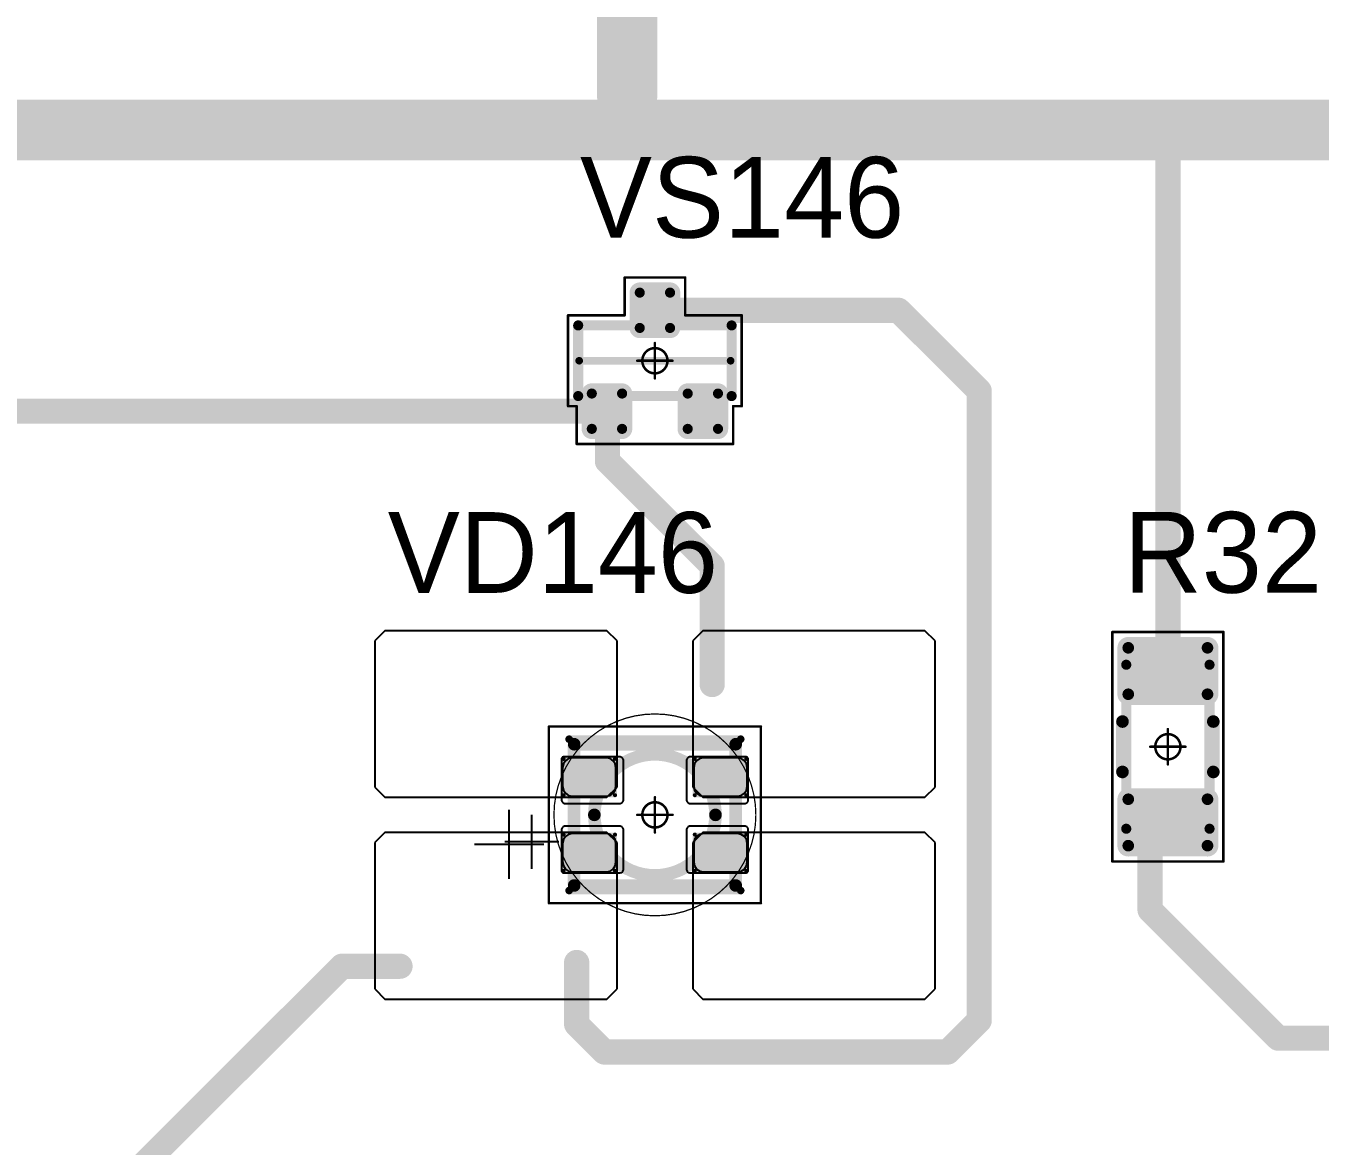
# Model space of a CAD drawing. Header units: millimetres. Extents: x 0 to 400, y 0 to 514.
# Drawn here: x 87.54 to 113.18, y 45.94 to 68.14 of the extents above; entities that cross this region are included whole.
import ezdxf

# ---------------------------------------------------------------- set-up
doc = ezdxf.new("R2010")
doc.units = ezdxf.units.MM
for name, color, linetype in [('Mechanical13', 56, 'Continuous'), ('Mechanical15', 56, 'Continuous'), ('Mechanical2', 216, 'Continuous'), ('TopLayer', 1, 'Continuous'), ('TopOverlay', 2, 'Continuous'), ('TopPaste', 8, 'Continuous'), ('TopSolder', 216, 'Continuous')]:
    doc.layers.add(name, color=color, linetype=linetype)

# ---------------------------------------------------------------- blocks, each defined once
blk = doc.blocks.new('SOT23_36')
at = {"layer": 'Mechanical13', "const_width": 0.2}
for points in [[(-0.7, 1.52), (0.7, 1.52)], [(-0.7, 1.52), (-0.7, -1.52)], [(0.7, 1.52), (0.7, -1.52)], [(-0.7, -1.52), (0.7, -1.52)]]:
    blk.add_lwpolyline(points, dxfattribs=at)
at = {"layer": 'Mechanical13', "const_width": 0.1}
for points in [[(-0.75, 1.52, 1), (-0.65, 1.52, 1)], [(-0.75, 1.52, 1), (-0.65, 1.52, 1)], [(0.65, 1.52, 1), (0.75, 1.52, 1)], [(0.65, 1.52, 1), (0.75, 1.52, 1)], [(-0.75, -1.52, 1), (-0.65, -1.52, 1)], [(-0.75, -1.52, 1), (-0.65, -1.52, 1)], [(0.65, -1.52, 1), (0.75, -1.52, 1)], [(0.65, -1.52, 1), (0.75, -1.52, 1)]]:
    blk.add_lwpolyline(points, format="xyb", close=True, dxfattribs=at)
at = {"layer": 'Mechanical15', "const_width": 0.05}
for points in [[(-1.65, 1.55), (-1.65, -1.55)], [(-1.65, 1.55), (-0.9, 1.55)], [(-0.9, 1.72), (-0.9, 1.55)], [(-0.9, 1.72), (0.9, 1.72)], [(0.9, 1.72), (0.9, 0.6)], [(0.9, 0.6), (1.65, 0.6)], [(1.65, 0.6), (1.65, -0.6)], [(0, 0.35), (0, -0.35)], [(-0.35, 0), (0.35, 0)], [(0.9, -0.6), (1.65, -0.6)], [(0.9, -0.6), (0.9, -1.72)], [(-1.65, -1.55), (-0.9, -1.55)], [(-0.9, -1.55), (-0.9, -1.72)], [(-0.9, -1.72), (0.9, -1.72)]]:
    blk.add_lwpolyline(points, dxfattribs=at)
at = {"layer": 'Mechanical15'}
for points, const_width in [([(-1.662, 1.55, 1), (-1.637, 1.55, 1)], 0.025), ([(-1.662, 1.55, 1), (-1.637, 1.55, 1)], 0.025), ([(-0.913, 1.72, 1), (-0.888, 1.72, 1)], 0.025), ([(-0.913, 1.72, 1), (-0.888, 1.72, 1)], 0.025), ([(-0.913, 1.55, 1), (-0.888, 1.55, 1)], 0.025), ([(-0.913, 1.55, 1), (-0.888, 1.55, 1)], 0.025), ([(0.888, 1.72, 1), (0.913, 1.72, 1)], 0.025), ([(0.888, 1.72, 1), (0.913, 1.72, 1)], 0.025), ([(0.888, 0.6, 1), (0.913, 0.6, 1)], 0.025), ([(0.888, 0.6, 1), (0.913, 0.6, 1)], 0.025), ([(1.637, 0.6, 1), (1.662, 0.6, 1)], 0.025), ([(1.637, 0.6, 1), (1.662, 0.6, 1)], 0.025), ([(0.25, 0, 1), (-0.25, 0, 1)], 0.05), ([(-0.012, 0.35, 1), (0.012, 0.35, 1)], 0.025), ([(-0.362, 0, 1), (-0.337, 0, 1)], 0.025), ([(-0.262, 0, 1), (-0.238, 0, 1)], 0.025), ([(0.238, 0, 1), (0.262, 0, 1)], 0.025), ([(0.338, 0, 1), (0.363, 0, 1)], 0.025), ([(-0.012, -0.35, 1), (0.012, -0.35, 1)], 0.025), ([(0.888, -0.6, 1), (0.913, -0.6, 1)], 0.025), ([(0.888, -0.6, 1), (0.913, -0.6, 1)], 0.025), ([(1.637, -0.6, 1), (1.662, -0.6, 1)], 0.025), ([(1.637, -0.6, 1), (1.662, -0.6, 1)], 0.025), ([(-1.662, -1.55, 1), (-1.637, -1.55, 1)], 0.025), ([(-1.662, -1.55, 1), (-1.637, -1.55, 1)], 0.025), ([(-0.913, -1.55, 1), (-0.888, -1.55, 1)], 0.025), ([(-0.913, -1.55, 1), (-0.888, -1.55, 1)], 0.025), ([(-0.913, -1.72, 1), (-0.888, -1.72, 1)], 0.025), ([(-0.913, -1.72, 1), (-0.888, -1.72, 1)], 0.025), ([(0.888, -1.72, 1), (0.913, -1.72, 1)], 0.025), ([(0.888, -1.72, 1), (0.913, -1.72, 1)], 0.025)]:
    blk.add_lwpolyline(points, format="xyb", close=True, dxfattribs=dict(at, const_width=const_width))
at = {"layer": 'TopLayer', "const_width": 0.1}
for points in [[(-1.4, 1.25, 1), (-1.3, 1.25, 1)], [(-0.7, 1.25, 1), (-0.6, 1.25, 1)], [(-1.4, 0.65, 1), (-1.3, 0.65, 1)], [(-0.7, 0.65, 1), (-0.6, 0.65, 1)], [(0.6, 0.3, 1), (0.7, 0.3, 1)], [(1.3, 0.3, 1), (1.4, 0.3, 1)], [(0.6, -0.3, 1), (0.7, -0.3, 1)], [(1.3, -0.3, 1), (1.4, -0.3, 1)], [(-1.4, -0.65, 1), (-1.3, -0.65, 1)], [(-0.7, -0.65, 1), (-0.6, -0.65, 1)], [(-1.4, -1.25, 1), (-1.3, -1.25, 1)], [(-0.7, -1.25, 1), (-0.6, -1.25, 1)]]:
    blk.add_lwpolyline(points, format="xyb", close=True, dxfattribs=at)
at = {"layer": 'TopLayer'}
for points in [[(-1.35, 1.35), (-1.35, 0.55), (-0.65, 1.35), (-0.65, 0.55)], [(-1.45, 1.25), (-1.45, 0.65), (-0.55, 1.25), (-0.55, 0.65)], [(0.55, 0.3), (0.55, -0.3), (1.45, 0.3), (1.45, -0.3)], [(0.65, 0.4), (0.65, -0.4), (1.35, 0.4), (1.35, -0.4)], [(-1.45, -0.65), (-1.45, -1.25), (-0.55, -0.65), (-0.55, -1.25)], [(-1.35, -0.55), (-1.35, -1.35), (-0.65, -0.55), (-0.65, -1.35)]]:
    blk.add_solid(points, dxfattribs=at)
at = {"layer": 'TopOverlay', "const_width": 0.15}
blk.add_lwpolyline([(0, 1.5), (0, -1.5)], dxfattribs=at)
at = {"layer": 'TopOverlay', "const_width": 0.075}
for points in [[(-0.038, 1.5, 1), (0.038, 1.5, 1)], [(-0.038, -1.5, 1), (0.038, -1.5, 1)]]:
    blk.add_lwpolyline(points, format="xyb", close=True, dxfattribs=at)
at = {"layer": 'TopPaste', "const_width": 0.075}
for points in [[(-1.387, 1.25, 1), (-1.313, 1.25, 1)], [(-0.687, 1.25, 1), (-0.613, 1.25, 1)], [(-1.387, 0.65, 1), (-1.313, 0.65, 1)], [(-0.687, 0.65, 1), (-0.613, 0.65, 1)], [(0.613, 0.3, 1), (0.687, 0.3, 1)], [(1.312, 0.3, 1), (1.387, 0.3, 1)], [(0.613, -0.3, 1), (0.687, -0.3, 1)], [(1.312, -0.3, 1), (1.387, -0.3, 1)], [(-1.387, -0.65, 1), (-1.313, -0.65, 1)], [(-0.687, -0.65, 1), (-0.613, -0.65, 1)], [(-1.387, -1.25, 1), (-1.313, -1.25, 1)], [(-0.687, -1.25, 1), (-0.613, -1.25, 1)]]:
    blk.add_lwpolyline(points, format="xyb", close=True, dxfattribs=at)
at = {"layer": 'TopPaste'}
for points in [[(-1.35, 1.325), (-1.35, 0.575), (-0.65, 1.325), (-0.65, 0.575)], [(-1.425, 1.25), (-1.425, 0.65), (-0.575, 1.25), (-0.575, 0.65)], [(0.575, 0.3), (0.575, -0.3), (1.425, 0.3), (1.425, -0.3)], [(0.65, 0.375), (0.65, -0.375), (1.35, 0.375), (1.35, -0.375)], [(-1.425, -0.65), (-1.425, -1.25), (-0.575, -0.65), (-0.575, -1.25)], [(-1.35, -0.575), (-1.35, -1.325), (-0.65, -0.575), (-0.65, -1.325)]]:
    blk.add_solid(points, dxfattribs=at)
at = {"layer": 'TopSolder', "const_width": 0.202}
for points in [[(-1.451, 1.25, 1), (-1.249, 1.25, 1)], [(-0.751, 1.25, 1), (-0.549, 1.25, 1)], [(-1.451, 0.65, 1), (-1.249, 0.65, 1)], [(-0.751, 0.65, 1), (-0.549, 0.65, 1)], [(0.549, 0.3, 1), (0.751, 0.3, 1)], [(1.249, 0.3, 1), (1.451, 0.3, 1)], [(0.549, -0.3, 1), (0.751, -0.3, 1)], [(1.249, -0.3, 1), (1.451, -0.3, 1)], [(-1.451, -0.65, 1), (-1.249, -0.65, 1)], [(-0.751, -0.65, 1), (-0.549, -0.65, 1)], [(-1.451, -1.25, 1), (-1.249, -1.25, 1)], [(-0.751, -1.25, 1), (-0.549, -1.25, 1)]]:
    blk.add_lwpolyline(points, format="xyb", close=True, dxfattribs=at)
at = {"layer": 'TopSolder'}
for points in [[(-1.35, 1.452), (-1.35, 0.448), (-0.65, 1.452), (-0.65, 0.448)], [(-1.552, 1.25), (-1.552, 0.65), (-0.448, 1.25), (-0.448, 0.65)], [(0.448, 0.3), (0.448, -0.3), (1.552, 0.3), (1.552, -0.3)], [(0.65, 0.502), (0.65, -0.502), (1.35, 0.502), (1.35, -0.502)], [(-1.35, -0.448), (-1.35, -1.452), (-0.65, -0.448), (-0.65, -1.452)], [(-1.552, -0.65), (-1.552, -1.25), (-0.448, -0.65), (-0.448, -1.25)]]:
    blk.add_solid(points, dxfattribs=at)
blk = doc.blocks.new('E65F_209')
at = {"layer": 'Mechanical13'}
for p, q in [((2.441, 1.071), (2.441, 0)), ((1.905, 0.536), (2.976, 0.536))]:
    blk.add_line(p, q, dxfattribs=at)
at = {"layer": 'Mechanical13', "const_width": 0.25}
for points in [[(-1.6, 1.4), (-1.6, -1.4)], [(1.6, 1.4), (-1.6, 1.4)], [(1.6, 1.4), (1.6, -1.4)], [(1.6, -1.4), (-1.6, -1.4)]]:
    blk.add_lwpolyline(points, dxfattribs=at)
at = {"layer": 'Mechanical13'}
for points, const_width in [([(-1.663, 1.4, 1), (-1.538, 1.4, 1)], 0.125), ([(-1.663, 1.4, 1), (-1.538, 1.4, 1)], 0.125), ([(1.2, 0, 1), (-1.2, 0, 1)], 0.25), ([(1.537, 1.4, 1), (1.662, 1.4, 1)], 0.125), ([(1.537, 1.4, 1), (1.662, 1.4, 1)], 0.125), ([(-1.263, 0, 1), (-1.138, 0, 1)], 0.125), ([(1.137, 0, 1), (1.262, 0, 1)], 0.125), ([(-1.663, -1.4, 1), (-1.538, -1.4, 1)], 0.125), ([(-1.663, -1.4, 1), (-1.538, -1.4, 1)], 0.125), ([(1.537, -1.4, 1), (1.662, -1.4, 1)], 0.125), ([(1.537, -1.4, 1), (1.662, -1.4, 1)], 0.125)]:
    blk.add_lwpolyline(points, format="xyb", close=True, dxfattribs=dict(at, const_width=const_width))
at = {"layer": 'Mechanical15', "const_width": 0.05}
for points in [[(2.1, 1.75), (-2.1, 1.75)], [(-2.1, 1.75), (-2.1, -1.75)], [(2.1, 1.75), (2.1, -1.75)], [(0, -0.35), (0, 0.35)], [(0, -0.35), (0, 0.35)], [(0.35, 0), (-0.35, 0)], [(0.35, 0), (-0.35, 0)], [(2.1, -1.75), (-2.1, -1.75)]]:
    blk.add_lwpolyline(points, dxfattribs=at)
at = {"layer": 'Mechanical15'}
for points, const_width in [([(-2.113, 1.75, 1), (-2.088, 1.75, 1)], 0.025), ([(-2.113, 1.75, 1), (-2.088, 1.75, 1)], 0.025), ([(2.087, 1.75, 1), (2.112, 1.75, 1)], 0.025), ([(2.087, 1.75, 1), (2.112, 1.75, 1)], 0.025), ([(0.25, 0, 1), (-0.25, 0, 1)], 0.05), ([(0.25, 0, 1), (-0.25, 0, 1)], 0.05), ([(-0.013, 0.35, 1), (0.012, 0.35, 1)], 0.025), ([(-0.013, 0.35, 1), (0.012, 0.35, 1)], 0.025), ([(-0.363, 0, 1), (-0.338, 0, 1)], 0.025), ([(-0.363, 0, 1), (-0.338, 0, 1)], 0.025), ([(-0.263, 0, 1), (-0.238, 0, 1)], 0.025), ([(-0.263, 0, 1), (-0.238, 0, 1)], 0.025), ([(0.237, 0, 1), (0.262, 0, 1)], 0.025), ([(0.237, 0, 1), (0.262, 0, 1)], 0.025), ([(0.337, 0, 1), (0.362, 0, 1)], 0.025), ([(0.337, 0, 1), (0.362, 0, 1)], 0.025), ([(-0.013, -0.35, 1), (0.012, -0.35, 1)], 0.025), ([(-0.013, -0.35, 1), (0.012, -0.35, 1)], 0.025), ([(-2.113, -1.75, 1), (-2.088, -1.75, 1)], 0.025), ([(-2.113, -1.75, 1), (-2.088, -1.75, 1)], 0.025), ([(2.087, -1.75, 1), (2.112, -1.75, 1)], 0.025), ([(2.087, -1.75, 1), (2.112, -1.75, 1)], 0.025)]:
    blk.add_lwpolyline(points, format="xyb", close=True, dxfattribs=dict(at, const_width=const_width))
at = {"layer": 'TopLayer'}
for p, q in [((-5.35, 3.65), (-5.55, 3.45)), ((-0.95, 3.65), (-5.35, 3.65)), ((-5.35, 3.65), (-5.35, 3.65)), ((-0.75, 3.45), (-0.95, 3.65)), ((0.95, 3.65), (0.75, 3.45)), ((5.35, 3.65), (0.95, 3.65)), ((0.95, 3.65), (0.95, 3.65)), ((5.55, 3.45), (5.35, 3.65)), ((-5.55, 3.45), (-5.55, 3.45)), ((-5.55, 3.45), (-5.55, 0.55)), ((-0.75, 0.55), (-0.75, 3.45)), ((0.75, 3.45), (0.75, 3.45)), ((0.75, 3.45), (0.75, 0.55)), ((5.55, 0.55), (5.55, 3.45)), ((-5.55, 0.55), (-5.35, 0.35)), ((-0.95, 0.35), (-0.75, 0.55)), ((0.75, 0.55), (0.95, 0.35)), ((5.35, 0.35), (5.55, 0.55)), ((-5.35, 0.35), (-0.95, 0.35)), ((0.95, 0.35), (5.35, 0.35)), ((-5.35, -0.35), (-5.55, -0.55)), ((-0.95, -0.35), (-5.35, -0.35)), ((-5.35, -0.35), (-5.35, -0.35)), ((-0.75, -0.55), (-0.95, -0.35)), ((0.95, -0.35), (0.75, -0.55)), ((5.35, -0.35), (0.95, -0.35)), ((0.95, -0.35), (0.95, -0.35)), ((5.55, -0.55), (5.35, -0.35)), ((-5.55, -0.55), (-5.55, -0.55)), ((-5.55, -0.55), (-5.55, -3.45)), ((-0.75, -3.45), (-0.75, -0.55)), ((0.75, -0.55), (0.75, -0.55)), ((0.75, -0.55), (0.75, -3.45)), ((5.55, -3.45), (5.55, -0.55)), ((-5.55, -3.45), (-5.35, -3.65)), ((-0.95, -3.65), (-0.75, -3.45)), ((0.75, -3.45), (0.95, -3.65)), ((5.35, -3.65), (5.55, -3.45)), ((-5.35, -3.65), (-0.95, -3.65)), ((0.95, -3.65), (5.35, -3.65))]:
    blk.add_line(p, q, dxfattribs=at)
at = {"layer": 'TopLayer', "const_width": 0.04}
for points in [[(-1.83, 1.11, 1), (-1.79, 1.11, 1)], [(-0.81, 1.11, 1), (-0.77, 1.11, 1)], [(0.77, 1.11, 1), (0.81, 1.11, 1)], [(1.79, 1.11, 1), (1.83, 1.11, 1)], [(-1.83, 0.39, 1), (-1.79, 0.39, 1)], [(-0.81, 0.39, 1), (-0.77, 0.39, 1)], [(0.77, 0.39, 1), (0.81, 0.39, 1)], [(1.79, 0.39, 1), (1.83, 0.39, 1)], [(-1.83, -0.39, 1), (-1.79, -0.39, 1)], [(-0.81, -0.39, 1), (-0.77, -0.39, 1)], [(0.77, -0.39, 1), (0.81, -0.39, 1)], [(1.79, -0.39, 1), (1.83, -0.39, 1)], [(-1.83, -1.11, 1), (-1.79, -1.11, 1)], [(-0.81, -1.11, 1), (-0.77, -1.11, 1)], [(0.77, -1.11, 1), (0.81, -1.11, 1)], [(1.79, -1.11, 1), (1.83, -1.11, 1)]]:
    blk.add_lwpolyline(points, format="xyb", close=True, dxfattribs=at)
at = {"layer": 'TopLayer'}
for points in [[(-1.85, 1.11), (-1.85, 0.39), (-0.75, 1.11), (-0.75, 0.39)], [(-1.81, 1.15), (-1.81, 0.35), (-0.79, 1.15), (-0.79, 0.35)], [(0.75, 1.11), (0.75, 0.39), (1.85, 1.11), (1.85, 0.39)], [(0.79, 1.15), (0.79, 0.35), (1.81, 1.15), (1.81, 0.35)], [(-1.85, -0.39), (-1.85, -1.11), (-0.75, -0.39), (-0.75, -1.11)], [(-1.81, -0.35), (-1.81, -1.15), (-0.79, -0.35), (-0.79, -1.15)], [(0.75, -0.39), (0.75, -1.11), (1.85, -0.39), (1.85, -1.11)], [(0.79, -0.35), (0.79, -1.15), (1.81, -0.35), (1.81, -1.15)]]:
    blk.add_solid(points, dxfattribs=at)
at = {"layer": 'TopOverlay'}
for p, q in [((2.886, 1.271), (2.886, -0.1)), ((2.2, 0.586), (3.571, 0.586))]:
    blk.add_line(p, q, dxfattribs=at)
at = {"layer": 'TopOverlay', "const_width": 0.15}
for points in [[(1.7, 1.5), (-1.7, 1.5)], [(1.7, -1.5), (-1.7, -1.5)]]:
    blk.add_lwpolyline(points, dxfattribs=at)
at = {"layer": 'TopOverlay', "const_width": 0.075}
for points in [[(-1.738, 1.5, 1), (-1.663, 1.5, 1)], [(1.662, 1.5, 1), (1.737, 1.5, 1)], [(-1.738, -1.5, 1), (-1.663, -1.5, 1)], [(1.662, -1.5, 1), (1.737, -1.5, 1)]]:
    blk.add_lwpolyline(points, format="xyb", close=True, dxfattribs=at)
at = {"layer": 'TopPaste'}
for p, q in [((-1.773, 1.073), (-1.814, 1.011)), ((-1.711, 1.114), (-1.773, 1.073)), ((-1.638, 1.129), (-1.711, 1.114)), ((-0.963, 1.129), (-1.638, 1.129)), ((-0.889, 1.114), (-0.963, 1.129)), ((-0.827, 1.073), (-0.889, 1.114)), ((-0.786, 1.011), (-0.827, 1.073)), ((0.827, 1.073), (0.786, 1.011)), ((0.889, 1.114), (0.827, 1.073)), ((0.962, 1.129), (0.889, 1.114)), ((1.637, 1.129), (0.962, 1.129)), ((1.711, 1.114), (1.637, 1.129)), ((1.773, 1.073), (1.711, 1.114)), ((1.814, 1.011), (1.773, 1.073)), ((-1.814, 1.011), (-1.829, 0.938)), ((-1.829, 0.938), (-1.829, 0.563)), ((-0.771, 0.938), (-0.786, 1.011)), ((-0.771, 0.563), (-0.771, 0.938)), ((0.786, 1.011), (0.771, 0.938)), ((0.771, 0.938), (0.771, 0.563)), ((1.829, 0.938), (1.814, 1.011)), ((1.829, 0.563), (1.829, 0.938)), ((-1.829, 0.563), (-1.814, 0.489)), ((-0.786, 0.489), (-0.771, 0.563)), ((0.771, 0.563), (0.786, 0.489)), ((1.814, 0.489), (1.829, 0.563)), ((-1.814, 0.489), (-1.773, 0.427)), ((-1.773, 0.427), (-1.711, 0.386)), ((-1.711, 0.386), (-1.638, 0.371)), ((-1.638, 0.371), (-0.963, 0.371)), ((-0.963, 0.371), (-0.889, 0.386)), ((-0.889, 0.386), (-0.827, 0.427)), ((-0.827, 0.427), (-0.786, 0.489)), ((0.786, 0.489), (0.827, 0.427)), ((0.827, 0.427), (0.889, 0.386)), ((0.889, 0.386), (0.962, 0.371)), ((0.962, 0.371), (1.637, 0.371)), ((1.637, 0.371), (1.711, 0.386)), ((1.711, 0.386), (1.773, 0.427)), ((1.773, 0.427), (1.814, 0.489)), ((-1.814, -0.489), (-1.829, -0.562)), ((-1.773, -0.427), (-1.814, -0.489)), ((-1.711, -0.386), (-1.773, -0.427)), ((-1.638, -0.371), (-1.711, -0.386)), ((-0.963, -0.371), (-1.638, -0.371)), ((-0.889, -0.386), (-0.963, -0.371)), ((-0.827, -0.427), (-0.889, -0.386)), ((-0.786, -0.489), (-0.827, -0.427)), ((-0.771, -0.562), (-0.786, -0.489)), ((0.786, -0.489), (0.771, -0.562)), ((0.827, -0.427), (0.786, -0.489)), ((0.889, -0.386), (0.827, -0.427)), ((0.962, -0.371), (0.889, -0.386)), ((1.637, -0.371), (0.962, -0.371)), ((1.711, -0.386), (1.637, -0.371)), ((1.773, -0.427), (1.711, -0.386)), ((1.814, -0.489), (1.773, -0.427)), ((1.829, -0.562), (1.814, -0.489)), ((-1.829, -0.562), (-1.829, -0.937)), ((-0.771, -0.937), (-0.771, -0.562)), ((0.771, -0.562), (0.771, -0.937)), ((1.829, -0.937), (1.829, -0.562)), ((-1.829, -0.937), (-1.814, -1.011)), ((-1.814, -1.011), (-1.773, -1.073)), ((-0.827, -1.073), (-0.786, -1.011)), ((-0.786, -1.011), (-0.771, -0.937)), ((0.771, -0.937), (0.786, -1.011)), ((0.786, -1.011), (0.827, -1.073)), ((1.773, -1.073), (1.814, -1.011)), ((1.814, -1.011), (1.829, -0.937)), ((-1.773, -1.073), (-1.711, -1.114)), ((-1.711, -1.114), (-1.638, -1.129)), ((-1.638, -1.129), (-0.963, -1.129)), ((-0.963, -1.129), (-0.889, -1.114)), ((-0.889, -1.114), (-0.827, -1.073)), ((0.827, -1.073), (0.889, -1.114)), ((0.889, -1.114), (0.962, -1.129)), ((0.962, -1.129), (1.637, -1.129)), ((1.637, -1.129), (1.711, -1.114)), ((1.711, -1.114), (1.773, -1.073))]:
    blk.add_line(p, q, dxfattribs=at)
at = {"layer": 'TopSolder'}
for p, q in [((-1.842, 1.129), (-1.85, 1.111)), ((-1.85, 1.111), (-1.85, 1.101)), ((-1.85, 1.101), (-1.85, 1.101)), ((-1.85, 1.101), (-1.85, 0.301)), ((-1.828, 1.143), (-1.842, 1.129)), ((-1.81, 1.151), (-1.828, 1.143)), ((-1.8, 1.151), (-1.81, 1.151)), ((-0.7, 1.151), (-1.8, 1.151)), ((-0.685, 1.151), (-0.7, 1.151)), ((-0.7, 1.151), (-0.7, 1.151)), ((-0.658, 1.139), (-0.685, 1.151)), ((-0.636, 1.118), (-0.658, 1.139)), ((-0.625, 1.09), (-0.636, 1.118)), ((-0.625, 1.076), (-0.625, 1.09)), ((-0.625, 0.301), (-0.625, 1.076)), ((0.636, 1.118), (0.625, 1.09)), ((0.625, 1.09), (0.625, 1.076)), ((0.625, 1.076), (0.625, 1.076)), ((0.625, 1.076), (0.625, 0.301)), ((0.657, 1.139), (0.636, 1.118)), ((0.685, 1.151), (0.657, 1.139)), ((0.7, 1.151), (0.685, 1.151)), ((1.8, 1.151), (0.7, 1.151)), ((1.81, 1.151), (1.8, 1.151)), ((1.8, 1.151), (1.8, 1.151)), ((1.828, 1.143), (1.81, 1.151)), ((1.842, 1.129), (1.828, 1.143)), ((1.85, 1.111), (1.842, 1.129)), ((1.85, 1.101), (1.85, 1.111)), ((1.85, 0.301), (1.85, 1.101)), ((-1.85, 0.301), (-1.85, 0.286)), ((-1.85, 0.286), (-1.839, 0.258)), ((-1.839, 0.258), (-1.818, 0.237)), ((-0.658, 0.237), (-0.636, 0.258)), ((-0.636, 0.258), (-0.625, 0.286)), ((-0.625, 0.286), (-0.625, 0.301)), ((-0.625, 0.301), (-0.625, 0.301)), ((0.625, 0.301), (0.625, 0.286)), ((0.625, 0.286), (0.636, 0.258)), ((0.636, 0.258), (0.657, 0.237)), ((1.817, 0.237), (1.839, 0.258)), ((1.839, 0.258), (1.85, 0.286)), ((1.85, 0.286), (1.85, 0.301)), ((1.85, 0.301), (1.85, 0.301)), ((-1.818, 0.237), (-1.79, 0.226)), ((-1.79, 0.226), (-1.775, 0.226)), ((-1.775, 0.226), (-1.775, 0.226)), ((-1.775, 0.226), (-0.7, 0.226)), ((-0.7, 0.226), (-0.685, 0.226)), ((-0.685, 0.226), (-0.658, 0.237)), ((0.657, 0.237), (0.685, 0.226)), ((0.685, 0.226), (0.7, 0.226)), ((0.7, 0.226), (0.7, 0.226)), ((0.7, 0.226), (1.775, 0.226)), ((1.775, 0.226), (1.79, 0.226)), ((1.79, 0.226), (1.817, 0.237)), ((-1.818, -0.236), (-1.839, -0.257)), ((-1.79, -0.224), (-1.818, -0.236)), ((-1.775, -0.224), (-1.79, -0.224)), ((-0.7, -0.224), (-1.775, -0.224)), ((-0.685, -0.224), (-0.7, -0.224)), ((-0.7, -0.224), (-0.7, -0.224)), ((-0.658, -0.236), (-0.685, -0.224)), ((-0.636, -0.257), (-0.658, -0.236)), ((0.657, -0.236), (0.636, -0.257)), ((0.685, -0.224), (0.657, -0.236)), ((0.7, -0.224), (0.685, -0.224)), ((1.775, -0.224), (0.7, -0.224)), ((1.79, -0.224), (1.775, -0.224)), ((1.775, -0.224), (1.775, -0.224)), ((1.817, -0.236), (1.79, -0.224)), ((1.839, -0.257), (1.817, -0.236)), ((-1.839, -0.257), (-1.85, -0.284)), ((-1.85, -0.284), (-1.85, -0.299)), ((-1.85, -0.299), (-1.85, -0.299)), ((-1.85, -0.299), (-1.85, -1.099)), ((-0.625, -0.284), (-0.636, -0.257)), ((-0.625, -0.299), (-0.625, -0.284)), ((-0.625, -1.074), (-0.625, -0.299)), ((0.636, -0.257), (0.625, -0.284)), ((0.625, -0.284), (0.625, -0.299)), ((0.625, -0.299), (0.625, -0.299)), ((0.625, -0.299), (0.625, -1.074)), ((1.85, -0.284), (1.839, -0.257)), ((1.85, -0.299), (1.85, -0.284)), ((1.85, -1.099), (1.85, -0.299)), ((-1.85, -1.099), (-1.85, -1.109)), ((-1.85, -1.109), (-1.842, -1.128)), ((-1.842, -1.128), (-1.828, -1.142)), ((-1.828, -1.142), (-1.81, -1.149)), ((-1.81, -1.149), (-1.8, -1.149)), ((-1.8, -1.149), (-0.7, -1.149)), ((-1.8, -1.149), (-1.8, -1.149)), ((-0.7, -1.149), (-0.685, -1.149)), ((-0.685, -1.149), (-0.658, -1.138)), ((-0.658, -1.138), (-0.636, -1.117)), ((-0.636, -1.117), (-0.625, -1.089)), ((-0.625, -1.089), (-0.625, -1.074)), ((-0.625, -1.074), (-0.625, -1.074)), ((0.625, -1.074), (0.625, -1.089)), ((0.625, -1.089), (0.636, -1.117)), ((0.636, -1.117), (0.657, -1.138)), ((0.657, -1.138), (0.685, -1.149)), ((0.685, -1.149), (0.7, -1.149)), ((0.7, -1.149), (1.8, -1.149)), ((0.7, -1.149), (0.7, -1.149)), ((1.8, -1.149), (1.81, -1.149)), ((1.81, -1.149), (1.828, -1.142)), ((1.828, -1.142), (1.842, -1.128)), ((1.842, -1.128), (1.85, -1.109)), ((1.85, -1.109), (1.85, -1.099)), ((1.85, -1.099), (1.85, -1.099))]:
    blk.add_line(p, q, dxfattribs=at)
blk = doc.blocks.new('RC1206S_360')
at = {"layer": 'Mechanical13', "const_width": 0.2}
for points in [[(-1.625, 0.825), (-1.625, -0.825)], [(-1.625, 0.825), (1.625, 0.825)], [(1.625, 0.825), (1.625, -0.825)], [(-1.625, -0.825), (1.625, -0.825)]]:
    blk.add_lwpolyline(points, dxfattribs=at)
at = {"layer": 'Mechanical13', "const_width": 0.1}
for points in [[(-1.675, 0.825, 1), (-1.575, 0.825, 1)], [(-1.675, 0.825, 1), (-1.575, 0.825, 1)], [(1.575, 0.825, 1), (1.675, 0.825, 1)], [(1.575, 0.825, 1), (1.675, 0.825, 1)], [(-1.675, -0.825, 1), (-1.575, -0.825, 1)], [(-1.675, -0.825, 1), (-1.575, -0.825, 1)], [(1.575, -0.825, 1), (1.675, -0.825, 1)], [(1.575, -0.825, 1), (1.675, -0.825, 1)]]:
    blk.add_lwpolyline(points, format="xyb", close=True, dxfattribs=at)
at = {"layer": 'Mechanical15', "const_width": 0.05}
for points in [[(-2.275, 1.1), (-2.275, -1.1)], [(-2.275, 1.1), (2.275, 1.1)], [(2.275, 1.1), (2.275, -1.1)], [(0, 0.35), (0, -0.35)], [(-0.35, 0), (0.35, 0)], [(-2.275, -1.1), (2.275, -1.1)]]:
    blk.add_lwpolyline(points, dxfattribs=at)
at = {"layer": 'Mechanical15'}
for points, const_width in [([(-2.287, 1.1, 1), (-2.262, 1.1, 1)], 0.025), ([(-2.287, 1.1, 1), (-2.262, 1.1, 1)], 0.025), ([(2.262, 1.1, 1), (2.287, 1.1, 1)], 0.025), ([(2.262, 1.1, 1), (2.287, 1.1, 1)], 0.025), ([(0.25, 0, 1), (-0.25, 0, 1)], 0.05), ([(-0.012, 0.35, 1), (0.012, 0.35, 1)], 0.025), ([(-0.362, 0, 1), (-0.337, 0, 1)], 0.025), ([(-0.262, 0, 1), (-0.238, 0, 1)], 0.025), ([(0.238, 0, 1), (0.262, 0, 1)], 0.025), ([(0.337, 0, 1), (0.362, 0, 1)], 0.025), ([(-0.012, -0.35, 1), (0.012, -0.35, 1)], 0.025), ([(-2.287, -1.1, 1), (-2.262, -1.1, 1)], 0.025), ([(-2.287, -1.1, 1), (-2.262, -1.1, 1)], 0.025), ([(2.262, -1.1, 1), (2.287, -1.1, 1)], 0.025), ([(2.262, -1.1, 1), (2.287, -1.1, 1)], 0.025)]:
    blk.add_lwpolyline(points, format="xyb", close=True, dxfattribs=dict(at, const_width=const_width))
at = {"layer": 'TopLayer', "const_width": 0.115}
for points in [[(-2.018, 0.785, 1), (-1.903, 0.785, 1)], [(-1.098, 0.785, 1), (-0.983, 0.785, 1)], [(0.983, 0.785, 1), (1.098, 0.785, 1)], [(1.903, 0.785, 1), (2.018, 0.785, 1)], [(-2.018, -0.785, 1), (-1.903, -0.785, 1)], [(-1.098, -0.785, 1), (-0.983, -0.785, 1)], [(0.983, -0.785, 1), (1.098, -0.785, 1)], [(1.903, -0.785, 1), (2.018, -0.785, 1)]]:
    blk.add_lwpolyline(points, format="xyb", close=True, dxfattribs=at)
at = {"layer": 'TopLayer'}
for points in [[(-2.075, -0.785), (-0.925, -0.785), (-2.075, 0.785), (-0.925, 0.785)], [(-1.96, -0.9), (-1.04, -0.9), (-1.96, 0.9), (-1.04, 0.9)], [(0.925, -0.785), (2.075, -0.785), (0.925, 0.785), (2.075, 0.785)], [(1.04, -0.9), (1.96, -0.9), (1.04, 0.9), (1.96, 0.9)]]:
    blk.add_solid(points, dxfattribs=at)
at = {"layer": 'TopOverlay', "const_width": 0.25}
for points in [[(-0.5, 0.9), (0.5, 0.9)], [(-0.5, -0.9), (0.5, -0.9)]]:
    blk.add_lwpolyline(points, dxfattribs=at)
at = {"layer": 'TopOverlay', "const_width": 0.125}
for points in [[(-0.562, 0.9, 1), (-0.437, 0.9, 1)], [(0.437, 0.9, 1), (0.562, 0.9, 1)], [(-0.562, -0.9, 1), (-0.437, -0.9, 1)], [(0.437, -0.9, 1), (0.562, -0.9, 1)]]:
    blk.add_lwpolyline(points, format="xyb", close=True, dxfattribs=at)
at = {"layer": 'TopPaste', "const_width": 0.09}
for points in [[(-2.005, 0.785, 1), (-1.915, 0.785, 1)], [(-1.085, 0.785, 1), (-0.995, 0.785, 1)], [(0.995, 0.785, 1), (1.085, 0.785, 1)], [(1.915, 0.785, 1), (2.005, 0.785, 1)], [(-2.005, -0.785, 1), (-1.915, -0.785, 1)], [(-1.085, -0.785, 1), (-0.995, -0.785, 1)], [(0.995, -0.785, 1), (1.085, -0.785, 1)], [(1.915, -0.785, 1), (2.005, -0.785, 1)]]:
    blk.add_lwpolyline(points, format="xyb", close=True, dxfattribs=at)
at = {"layer": 'TopPaste'}
for points in [[(-2.05, -0.785), (-0.95, -0.785), (-2.05, 0.785), (-0.95, 0.785)], [(-1.96, -0.875), (-1.04, -0.875), (-1.96, 0.875), (-1.04, 0.875)], [(0.95, -0.785), (2.05, -0.785), (0.95, 0.785), (2.05, 0.785)], [(1.04, -0.875), (1.96, -0.875), (1.04, 0.875), (1.96, 0.875)]]:
    blk.add_solid(points, dxfattribs=at)
at = {"layer": 'TopSolder', "const_width": 0.215}
for points in [[(-2.068, 0.785, 1), (-1.853, 0.785, 1)], [(-1.148, 0.785, 1), (-0.933, 0.785, 1)], [(0.933, 0.785, 1), (1.148, 0.785, 1)], [(1.853, 0.785, 1), (2.068, 0.785, 1)], [(-2.068, -0.785, 1), (-1.853, -0.785, 1)], [(-1.148, -0.785, 1), (-0.933, -0.785, 1)], [(0.933, -0.785, 1), (1.148, -0.785, 1)], [(1.853, -0.785, 1), (2.068, -0.785, 1)]]:
    blk.add_lwpolyline(points, format="xyb", close=True, dxfattribs=at)
at = {"layer": 'TopSolder'}
for points in [[(-2.175, -0.785), (-0.825, -0.785), (-2.175, 0.785), (-0.825, 0.785)], [(-1.96, -1), (-1.04, -1), (-1.96, 1), (-1.04, 1)], [(0.825, -0.785), (2.175, -0.785), (0.825, 0.785), (2.175, 0.785)], [(1.04, -1), (1.96, -1), (1.04, 1), (1.96, 1)]]:
    blk.add_solid(points, dxfattribs=at)

msp = doc.modelspace()

# ---------------------------------------------------------------- linework, layer by layer
at = {"layer": 'Mechanical2'}
for points, const_width in [([(102, 52.5, 1), (98, 52.5, 1)], 0.0254), ([(100, 54.5, 1), (100, 54.5, 1)], 0.0005), ([(97.994, 52.5, 1), (98.006, 52.5, 1)], 0.0127), ([(98, 52.5, 1), (98, 52.5, 1)], 0.0005), ([(101.994, 52.5, 1), (102.006, 52.5, 1)], 0.0127), ([(102, 52.5, 1), (102, 52.5, 1)], 0.0005), ([(100, 50.5, 1), (100, 50.5, 1)], 0.0005)]:
    msp.add_lwpolyline(points, format="xyb", close=True, dxfattribs=dict(at, const_width=const_width))
at = {"layer": 'Mechanical2', "const_width": 0.001}
for points in [[(100, 50.5), (100, 54.5)], [(98, 52.5), (102, 52.5)]]:
    msp.add_lwpolyline(points, dxfattribs=at)
at = {"layer": 'TopLayer'}
for points, const_width in [([(99.45, 66.778), (99.45, 87.425)], 1.2), ([(50.05, 66.075), (110.15, 66.075)], 1.2), ([(110.15, 66.075), (149.525, 66.075)], 1.2), ([(110.15, 66.075), (110.163, 66.062)], 0.5), ([(110.163, 55.35), (110.163, 66.062)], 0.5), ([(100, 62.5), (104.825, 62.5)], 0.5), ([(104.825, 62.5), (106.425, 60.9)], 0.5), ([(106.425, 48.425), (106.425, 60.9)], 0.5), ([(86.5, 60.5), (99.05, 60.5)], 0.5), ([(99.06, 59.508), (99.06, 60.49)], 0.5), ([(99.06, 59.508), (101.135, 57.433)], 0.5), ([(101.135, 55.083), (101.135, 57.433)], 0.5), ([(109.81, 50.615), (109.81, 52.35)], 0.5), ([(109.81, 50.615), (112.35, 48.075)], 0.5), ([(88.1, 43.8), (93.8, 49.5)], 0.5), ([(93.8, 49.5), (94.95, 49.5)], 0.5), ([(98.45, 48.35), (98.45, 49.575)], 0.5), ([(98.45, 48.35), (99, 47.8)], 0.5), ([(105.8, 47.8), (106.425, 48.425)], 0.5), ([(112.35, 48.075), (125.75, 48.075)], 0.5), ([(99, 47.8), (105.8, 47.8)], 0.5)]:
    msp.add_lwpolyline(points, dxfattribs=dict(at, const_width=const_width))
for points, const_width in [([(99.15, 66.778, 1), (99.75, 66.778, 1)], 0.6), ([(109.85, 66.075, 1), (110.45, 66.075, 1)], 0.6), ([(109.85, 66.075, 1), (110.45, 66.075, 1)], 0.6), ([(110.025, 66.075, 1), (110.275, 66.075, 1)], 0.25), ([(110.038, 66.062, 1), (110.288, 66.062, 1)], 0.25), ([(110.038, 66.062, 1), (110.288, 66.062, 1)], 0.25), ([(99.875, 62.5, 1), (100.125, 62.5, 1)], 0.25), ([(104.7, 62.5, 1), (104.95, 62.5, 1)], 0.25), ([(104.7, 62.5, 1), (104.95, 62.5, 1)], 0.25), ([(106.3, 60.9, 1), (106.55, 60.9, 1)], 0.25), ([(106.3, 60.9, 1), (106.55, 60.9, 1)], 0.25), ([(98.925, 60.5, 1), (99.175, 60.5, 1)], 0.25), ([(98.935, 60.49, 1), (99.185, 60.49, 1)], 0.25), ([(98.935, 59.508, 1), (99.185, 59.508, 1)], 0.25), ([(98.935, 59.508, 1), (99.185, 59.508, 1)], 0.25), ([(101.01, 57.433, 1), (101.26, 57.433, 1)], 0.25), ([(101.01, 57.433, 1), (101.26, 57.433, 1)], 0.25), ([(110.038, 55.35, 1), (110.288, 55.35, 1)], 0.25), ([(101.01, 55.083, 1), (101.26, 55.083, 1)], 0.25), ([(109.685, 52.35, 1), (109.935, 52.35, 1)], 0.25), ([(109.685, 50.615, 1), (109.935, 50.615, 1)], 0.25), ([(109.685, 50.615, 1), (109.935, 50.615, 1)], 0.25), ([(93.675, 49.5, 1), (93.925, 49.5, 1)], 0.25), ([(93.675, 49.5, 1), (93.925, 49.5, 1)], 0.25), ([(94.825, 49.5, 1), (95.075, 49.5, 1)], 0.25), ([(98.325, 49.575, 1), (98.575, 49.575, 1)], 0.25), ([(98.325, 48.35, 1), (98.575, 48.35, 1)], 0.25), ([(98.325, 48.35, 1), (98.575, 48.35, 1)], 0.25), ([(106.3, 48.425, 1), (106.55, 48.425, 1)], 0.25), ([(106.3, 48.425, 1), (106.55, 48.425, 1)], 0.25), ([(112.225, 48.075, 1), (112.475, 48.075, 1)], 0.25), ([(112.225, 48.075, 1), (112.475, 48.075, 1)], 0.25), ([(98.875, 47.8, 1), (99.125, 47.8, 1)], 0.25), ([(98.875, 47.8, 1), (99.125, 47.8, 1)], 0.25), ([(105.675, 47.8, 1), (105.925, 47.8, 1)], 0.25), ([(105.675, 47.8, 1), (105.925, 47.8, 1)], 0.25)]:
    msp.add_lwpolyline(points, format="xyb", close=True, dxfattribs=dict(at, const_width=const_width))

# ---------------------------------------------------------------- block references
for name, p, rotation in [('SOT23_36', (100, 61.5), 90), ('E65F_209', (100, 52.5), 180), ('RC1206S_360', (110.163, 53.85), 90)]:
    msp.add_blockref(name, p, dxfattribs=dict(rotation=rotation))

# ---------------------------------------------------------------- texts
at = {"layer": 'TopOverlay'}
for s, p in [('VS146', (98.515, 63.939)), ('VD146', (94.708, 56.9)), ('R32', (109.29, 56.903))]:
    msp.add_text(s, height=1.6, dxfattribs=at).set_placement(p)

doc.saveas('drawing.dxf')
